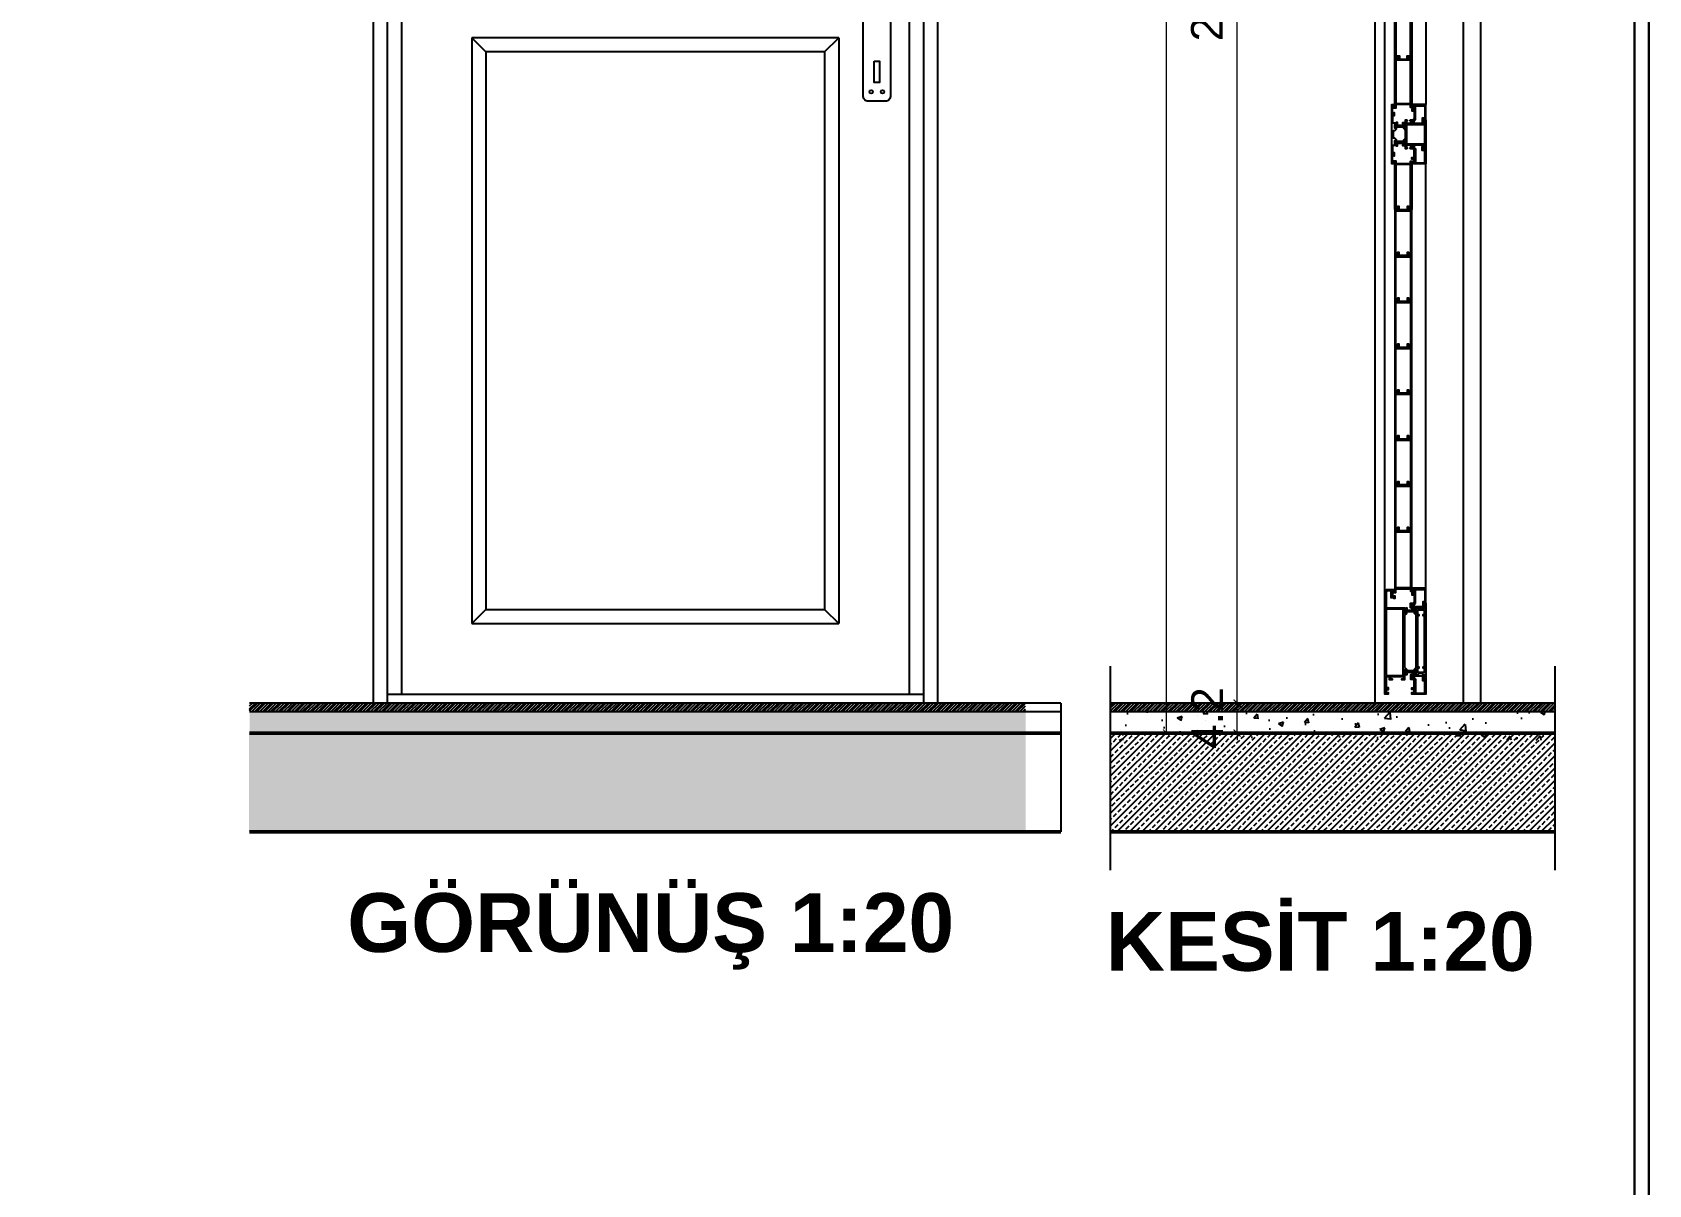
# Model space of a CAD drawing. Extents: x 386248 to 427517, y 4539405 to 4542296.
# Drawn here: x 415498 to 416071, y 4541520 to 4541928 of the extents above; entities that cross this region are included whole.
import ezdxf

# ---------------------------------------------------------------- set-up
doc = ezdxf.new("R2010")
doc.units = 0
for name, color, linetype, lineweight in [('DOGRAMA', 1, 'Continuous', 25), ('duvaar', 133, 'Continuous', 50), ('olculer', 21, 'Continuous', 20), ('YAZI', 7, 'Continuous', 25), ('YAZILAR', 1, 'Continuous', 30)]:
    doc.layers.add(name, color=color, linetype=linetype, lineweight=lineweight)
doc.layers.add('Tarama', color=7, linetype='Continuous')
doc.styles.add('PıNaR', font='')
doc.styles.get("Standard").update_dxf_attribs({"font": 'arial.ttf'})
doc.styles.get('PıNaR').set_extended_font_data('Times New Roman Tur')
pattern_1 = [(315, (496763.45454, 4548991.62657), (0.2209708691, 0.2209708691), []), (45, (496763.45454, 4548991.62657), (-0.2209708691, 0.2209708691), [])]

# ---------------------------------------------------------------- blocks, each defined once
blk = doc.blocks.new('_ArchTick')
at = {"color": 0, "linetype": 'ByBlock', "const_width": 0.15}
blk.add_lwpolyline([(-0.5, -0.5), (0.5, 0.5)], dxfattribs=at)

msp = doc.modelspace()

# ---------------------------------------------------------------- hatches: boundary and pattern name
at = {"layer": 'Tarama', "ltscale": 0.125}
h = msp.add_hatch(dxfattribs=at)
h.set_pattern_fill('ANSI37', color=256, scale=2.5, angle=270, style=0)
h.set_pattern_definition(pattern_1)
h.paths.add_polyline_path([(415984.259, 4541894.151), (415984.759, 4541893.862), (415984.884, 4541893.862), (415984.884, 4541895.151), (415984.759, 4541895.151), (415984.259, 4541894.862), (415981.759, 4541894.862), (415981.259, 4541895.151), (415981.134, 4541895.151), (415981.134, 4541893.862), (415981.259, 4541893.862), (415981.759, 4541894.151)])
h = msp.add_hatch(dxfattribs=at)
h.set_pattern_fill('ANSI37', color=256, scale=2.5, angle=270, style=0)
h.set_pattern_definition(pattern_1)
h.paths.add_polyline_path([(415984.259, 4541888.44), (415984.759, 4541888.151), (415984.884, 4541888.151), (415984.884, 4541889.44), (415984.759, 4541889.44), (415984.259, 4541889.151), (415981.759, 4541889.151), (415981.259, 4541889.44), (415981.134, 4541889.44), (415981.134, 4541888.151), (415981.259, 4541888.151), (415981.759, 4541888.44)])
h = msp.add_hatch(dxfattribs=at)
h.set_pattern_fill('ANSI37', color=256, scale=2.5, angle=270, style=0)
h.set_pattern_definition([(45, (206373.71498, 4572446.9493), (0.2209708691, -0.2209708691), []), (315, (206373.71498, 4572446.9493), (-0.2209708691, -0.2209708691), [])])
edge = h.paths.add_edge_path()
edge.add_line((415984.56, 4541722.261), (415984.56, 4541723.208))
edge.add_arc((415984.685, 4541723.208), 0.125, 65.95952, 180, ccw=False)
edge.add_line((415984.736, 4541723.322), (415985.213, 4541723.109))
edge.add_line((415985.213, 4541723.109), (415988.093, 4541723.109))
edge.add_line((415988.093, 4541723.109), (415988.093, 4541723.083))
edge.add_line((415988.093, 4541723.083), (415988.542, 4541723.283))
edge.add_arc((415988.593, 4541723.169), 0.125, 360, 114.04048, ccw=False)
edge.add_line((415988.718, 4541723.169), (415988.718, 4541722.253))
edge.add_arc((415988.593, 4541722.253), 0.125, 236.55311, 360, ccw=False)
edge.add_line((415988.524, 4541722.149), (415988.093, 4541722.434))
edge.add_line((415988.093, 4541722.434), (415985.213, 4541722.434))
edge.add_line((415985.213, 4541722.434), (415985.213, 4541722.46))
edge.add_line((415985.213, 4541722.46), (415984.754, 4541722.156))
edge.add_arc((415984.685, 4541722.261), 0.125, 180, 303.44689, ccw=False)
h = msp.add_hatch(dxfattribs=at)
h.set_pattern_fill('PLASTI', color=256, scale=0.3125, angle=45, style=0)
h.set_pattern_definition([(45, (382332.5923, 4658122.1558), (-1.40316502, 1.40316502), []), (45, (382332.417, 4658122.3312), (-1.40316502, 1.40316502), []), (45, (382332.2416, 4658122.5066), (-1.40316502, 1.40316502), []), (45, (382331.7154, 4658123.0327), (-1.40316502, 1.40316502), [])])
h.paths.add_polyline_path([(416037.779, 4541687.026), (416037.779, 4541690.151), (416013.732, 4541690.151), (415880.279, 4541690.151), (415880.279, 4541687.026)])
h.paths.add_polyline_path([(415901.792, 4541686.433), (415901.792, 4541717.886), (415917.004, 4541717.886), (415917.004, 4541686.433)], flags=9)
h = msp.add_hatch(dxfattribs=at)
h.set_pattern_fill('ANSI37', color=256, scale=2.5, angle=270, style=0)
h.set_pattern_definition([(45, (206373.71498, 4572436.91348), (0.2209708691, -0.2209708691), []), (315, (206373.71498, 4572436.91348), (-0.2209708691, -0.2209708691), [])])
edge = h.paths.add_edge_path()
edge.add_line((415984.56, 4541700.91), (415984.56, 4541701.857))
edge.add_arc((415984.685, 4541701.857), 0.125, 56.55311, 180, ccw=False)
edge.add_line((415984.754, 4541701.961), (415985.213, 4541701.658))
edge.add_line((415985.213, 4541701.658), (415988.093, 4541701.658))
edge.add_line((415988.093, 4541701.658), (415988.524, 4541701.942))
edge.add_arc((415988.593, 4541701.838), 0.125, 0, 123.44689, ccw=False)
edge.add_line((415988.718, 4541701.838), (415988.718, 4541700.922))
edge.add_arc((415988.593, 4541700.922), 0.125, 245.95952, 360, ccw=False)
edge.add_line((415988.542, 4541700.808), (415988.093, 4541701.008))
edge.add_line((415988.093, 4541701.008), (415985.213, 4541701.008))
edge.add_line((415985.213, 4541701.008), (415984.736, 4541700.795))
edge.add_arc((415984.685, 4541700.91), 0.125, 180, 294.04048, ccw=False)
h = msp.add_hatch(dxfattribs=at)
h.set_pattern_fill('PLASTI', color=256, scale=0.3125, angle=45, style=0)
h.set_pattern_definition([(45, (382449.4613, 4658122.1558), (-1.40316502, 1.40316502), []), (45, (382449.286, 4658122.3312), (-1.40316502, 1.40316502), []), (45, (382449.1105, 4658122.5066), (-1.40316502, 1.40316502), []), (45, (382448.5843, 4658123.0327), (-1.40316502, 1.40316502), [])])
h.paths.add_polyline_path([(415850.284, 4541687.026), (415850.284, 4541690.151), (415575.284, 4541690.151), (415575.284, 4541687.026)])
at = {"layer": 'Tarama'}
h = msp.add_hatch(dxfattribs=at)
h.set_pattern_fill('AR-CONC', color=256, scale=0.05, style=0)
h.set_pattern_definition([(50, (382449.461, 4658122.156), (9.10923345, -0.7969543), [0.9525, -10.4775]), (355, (382449.461, 4658122.156), (-1.7621413, 9.55283214), [0.762, -8.382]), (100.451, (382450.22, 4658122.089), (7.3471251, 8.7558344), [0.8095, -8.9045]), (46.1842, (382449.461, 4658124.696), (13.553952, -2.1021164), [1.42875, -15.71625]), (96.6356, (382450.591, 4658124.52), (11.8702117, 12.3712778), [1.21425, -13.35675]), (351.184, (382449.461, 4658124.696), (11.8702303, 12.3712559), [1.143, -12.573]), (21, (382450.731, 4658124.061), (7.580744, -5.11327593), [0.9525, -10.4775]), (326, (382450.731, 4658124.061), (3.0901014, 9.2093983), [0.762, -8.382]), (71.4514, (382451.363, 4658123.635), (10.67082454, 4.0961429), [0.8095, -8.9045]), (37.5, (382449.4613, 4658122.1558), (0.15443016, 4.22775194), [0, -8.2804, 0, -8.509, 0, -8.41375]), (7.5, (382449.4613, 4658122.1558), (3.34098313, 5.00902874), [0, -4.8514, 0, -8.0899, 0, -3.20675]), (327.5, (382446.6292, 4658122.1558), (6.77952976, -0.2864372), [0, -3.175, 0, -9.906, 0, -13.1445]), (317.5, (382445.359, 4658122.156), (7.40645907, 1.27132455), [0, -4.1275, 0, -6.5786, 0, -9.3345])])
h.paths.add_polyline_path([(415850.284, 4541679.526), (415850.284, 4541687.026), (415575.284, 4541687.026), (415575.284, 4541679.526)])
h = msp.add_hatch(dxfattribs=at)
h.set_pattern_fill('AR-CONC', color=256, scale=2.5, style=0)
h.set_pattern_definition([(50, (214688.534, 4463732.014), (17.9315046, -1.5688034), [1.875, -20.625]), (355, (214688.534, 4463732.014), (-3.4687833, 18.8048033), [1.5, -16.5]), (100.4514, (214690.029, 4463731.883), (14.4627345, 17.2359886), [1.5935047, -17.5285528]), (46.1842, (214688.534, 4463737.014), (26.6810262, -4.1379754), [2.8125, -30.9375]), (96.6356, (214690.758, 4463736.67), (23.3665676, 24.3529468), [2.3902572, -26.292825]), (351.1842, (214688.534, 4463737.014), (23.3665486, 24.352965), [2.25, -24.75]), (21, (214691.034, 4463735.764), (14.9226763, -10.0654723), [1.875, -20.625]), (326, (214691.034, 4463735.764), (6.0828833, 18.1287511), [1.5, -16.5]), (71.4514, (214692.278, 4463734.925), (21.0055657, 8.0632624), [1.5935047, -17.5285528]), (37.5, (214688.5344, 4463732.014), (0.30399638, 8.32234635), [0, -16.3, 0, -16.75, 0, -16.5625]), (7.5, (214688.534, 4463732.014), (6.57673844, 9.8602928), [0, -9.55, 0, -15.925, 0, -6.3125]), (327.5, (214682.9594, 4463732.014), (13.3455609, -0.5638718), [0, -6.25, 0, -19.5, 0, -25.875]), (317.5, (214680.459, 4463732.014), (14.57965423, 2.50262456), [0, -8.125, 0, -12.95, 0, -18.375])])
h.paths.add_polyline_path([(415907.523, 4541679.715), (415907.523, 4541689.337), (415922.735, 4541689.337), (415922.735, 4541679.715)], flags=9)
h.paths.add_polyline_path([(416037.779, 4541677.026), (416037.779, 4541687.026), (415880.279, 4541687.026), (415880.279, 4541677.026)])
h = msp.add_hatch(dxfattribs=at)
h.set_pattern_fill('ANSI33', color=256, scale=12.5, style=0)
h.set_pattern_definition([(45, (409619.6713, 4490710.2024), (-2.2097087, 2.2097087), []), (45, (409621.881, 4490710.2024), (-2.2097087, 2.2097087), [1.5625, -0.78125])])
h.paths.add_polyline_path([(415850.284, 4541644.526), (415850.284, 4541679.526), (415575.008, 4541679.526), (415575.008, 4541644.526)])
h = msp.add_hatch(dxfattribs=at)
h.set_pattern_fill('ANSI33', color=256, scale=12.5, style=0)
h.set_pattern_definition([(45, (214688.5344, 4463734.514), (-2.20970869, 2.20970869), []), (45, (214690.744, 4463734.514), (-2.20970869, 2.20970869), [1.5625, -0.78125])])
h.paths.add_polyline_path([(416037.779, 4541644.526), (416037.779, 4541679.526), (415880.279, 4541679.526), (415880.279, 4541644.526)])

# ---------------------------------------------------------------- linework, layer by layer
at = {"layer": 'DOGRAMA'}
for p, q in [((415619.034, 4542210.809, 62.5), (415619.034, 4541690.151, 62.5)), ((415819.034, 4542210.809, 62.5), (415819.034, 4541690.151, 62.5)), ((415624.034, 4542205.809, 62.5), (415624.034, 4541690.151, 62.5)), ((415629.034, 4542200.809, 62.5), (415629.034, 4541693.309, 62.5)), ((415809.034, 4542200.809, 62.5), (415809.034, 4541693.309, 62.5)), ((415814.034, 4542205.809, 62.5), (415814.034, 4541690.151, 62.5)), ((415974.029, 4542198.276, 62.5), (415974.029, 4541690.151, 62.5)), ((416011.529, 4542198.276, 62.5), (416011.529, 4541690.151, 62.5)), ((415977.587, 4541729.442, 62.5), (415977.587, 4542161.618, 62.5)), ((415992.134, 4542160.618, 62.5), (415992.134, 4541902.151, 62.5)), ((415654.034, 4541925.809, 62.5), (415654.034, 4541718.309, 62.5)), ((415659.034, 4541920.809, 62.5), (415654.034, 4541925.809, 62.5)), ((415784.034, 4541925.809, 62.5), (415654.034, 4541925.809, 62.5)), ((415779.034, 4541920.809, 62.5), (415784.034, 4541925.809, 62.5)), ((415784.034, 4541925.809, 62.5), (415784.034, 4541718.309, 62.5)), ((415659.034, 4541920.809, 62.5), (415659.034, 4541723.309, 62.5)), ((415779.034, 4541920.809, 62.5), (415659.034, 4541920.809, 62.5)), ((415779.034, 4541920.809, 62.5), (415779.034, 4541723.309, 62.5)), ((415992.134, 4541730.809, 62.5), (415992.134, 4541881.151, 62.5)), ((415659.034, 4541723.309, 62.5), (415654.034, 4541718.309, 62.5)), ((415659.034, 4541723.309, 62.5), (415779.034, 4541723.309, 62.5)), ((415779.034, 4541723.309, 62.5), (415784.034, 4541718.309, 62.5)), ((415654.034, 4541718.309, 62.5), (415784.034, 4541718.309, 62.5)), ((415880.279, 4541703.186, 62.5), (415880.279, 4541631.024, 62.5)), ((416037.779, 4541703.186, 62.5), (416037.779, 4541631.024, 62.5)), ((415624.034, 4541693.309, 62.5), (415814.034, 4541693.309, 62.5)), ((415862.784, 4541690.151, 62.5), (415862.784, 4541644.526, 62.5))]:
    msp.add_line(p, q, dxfattribs=at)
at = {"layer": 'DOGRAMA', "elevation": 62.5}
msp.add_lwpolyline([(415792.557, 4541937.389), (415792.557, 4541905.442, 0.4142136), (415794.557, 4541903.442), (415800.557, 4541903.442, 0.4142136), (415802.557, 4541905.442), (415802.557, 4541956.442, 0.4142136), (415800.557, 4541958.442), (415794.557, 4541958.442, 0.4142136), (415792.557, 4541956.442), (415792.557, 4541941.402)], format="xyb", dxfattribs=at)
for points in [[(415981.462, 4541934.151), (415981.462, 4541918.776), (415982.087, 4541918.776), (415982.087, 4541919.049), (415982.337, 4541919.049), (415982.337, 4541918.401), (415981.087, 4541918.401), (415981.087, 4541934.526)], [(415987.087, 4541934.526), (415987.087, 4541918.401), (415985.837, 4541918.401), (415985.837, 4541919.049), (415986.087, 4541919.049), (415986.087, 4541918.776), (415986.712, 4541918.776), (415986.712, 4541934.151)]]:
    msp.add_lwpolyline(points, dxfattribs=at)
for points in [[(415796.619, 4541917.511), (415798.494, 4541917.511), (415798.494, 4541910.011), (415796.619, 4541910.011)], [(415981.087, 4541918.276), (415982.337, 4541918.276), (415982.337, 4541919.049), (415982.087, 4541919.049), (415982.087, 4541919.424), (415982.712, 4541919.424), (415982.712, 4541918.276), (415985.462, 4541918.276), (415985.462, 4541919.424), (415986.087, 4541919.424), (415986.087, 4541919.049), (415985.837, 4541919.049), (415985.837, 4541918.276), (415987.087, 4541918.276), (415987.087, 4541902.151), (415987.087, 4541901.526), (415987.509, 4541901.526), (415987.509, 4541901.151), (415986.712, 4541901.151), (415986.712, 4541902.151), (415981.462, 4541902.151), (415981.462, 4541900.901), (415980.796, 4541900.901), (415980.796, 4541901.276), (415981.087, 4541901.276), (415981.087, 4541902.026)], [(415981.462, 4541917.901), (415981.462, 4541902.526), (415986.712, 4541902.526), (415986.712, 4541917.901)], [(415980.259, 4541898.963), (415980.259, 4541901.651), (415980.796, 4541901.651), (415980.796, 4541901.276), (415981.046, 4541901.276), (415981.046, 4541902.026), (415979.884, 4541902.026), (415979.884, 4541881.276), (415981.046, 4541881.276), (415981.046, 4541881.924), (415980.796, 4541881.924), (415980.796, 4541881.651), (415980.259, 4541881.651), (415980.259, 4541884.338), (415980.796, 4541884.338), (415980.796, 4541884.026), (415981.046, 4541884.026), (415981.046, 4541885.026), (415980.796, 4541885.026), (415980.796, 4541884.713), (415980.384, 4541884.713), (415980.384, 4541887.776), (415981.384, 4541887.776), (415981.634, 4541887.526), (415982.009, 4541887.526), (415982.009, 4541887.901), (415981.759, 4541888.151), (415981.759, 4541888.44), (415981.259, 4541888.151), (415981.134, 4541888.151), (415981.134, 4541889.44), (415981.259, 4541889.44), (415981.759, 4541889.151), (415981.759, 4541889.651), (415981.134, 4541890.276), (415980.634, 4541890.276), (415980.634, 4541893.026), (415981.134, 4541893.026), (415981.759, 4541893.651), (415981.759, 4541894.151), (415981.259, 4541893.862), (415981.134, 4541893.862), (415981.134, 4541895.151), (415981.259, 4541895.151), (415981.759, 4541894.862), (415981.759, 4541895.151), (415982.009, 4541895.401), (415982.009, 4541895.776), (415981.634, 4541895.776), (415981.384, 4541895.526), (415980.384, 4541895.526), (415980.384, 4541898.588), (415980.796, 4541898.588), (415980.796, 4541898.276), (415981.046, 4541898.276), (415981.046, 4541899.276), (415980.796, 4541899.276), (415980.796, 4541898.963)], [(415981.759, 4541894.151), (415981.259, 4541893.862), (415981.134, 4541893.862), (415981.134, 4541895.151), (415981.259, 4541895.151), (415981.759, 4541894.862), (415984.259, 4541894.862), (415984.759, 4541895.151), (415984.884, 4541895.151), (415984.884, 4541893.862), (415984.759, 4541893.862), (415984.259, 4541894.151)], [(415985.384, 4541895.151), (415991.634, 4541895.151), (415991.634, 4541888.151), (415985.384, 4541888.151)], [(415981.759, 4541888.44), (415981.259, 4541888.151), (415981.134, 4541888.151), (415981.134, 4541889.44), (415981.259, 4541889.44), (415981.759, 4541889.151), (415984.259, 4541889.151), (415984.759, 4541889.44), (415984.884, 4541889.44), (415984.884, 4541888.151), (415984.759, 4541888.151), (415984.259, 4541888.44)], [(415986.709, 4541880.96), (415981.459, 4541880.96), (415981.459, 4541865.41), (415982.084, 4541865.41), (415982.084, 4541865.684), (415982.334, 4541865.684), (415982.334, 4541865.035), (415981.084, 4541865.035), (415981.084, 4541881.335), (415981.084, 4541881.924), (415980.796, 4541881.924), (415980.796, 4541882.299), (415981.459, 4541882.299), (415981.459, 4541881.335), (415986.709, 4541881.335), (415986.709, 4541882.151), (415987.509, 4541882.151), (415987.509, 4541881.776), (415987.084, 4541881.776), (415987.084, 4541881.46), (415987.084, 4541865.035), (415985.834, 4541865.035), (415985.834, 4541865.684), (415986.084, 4541865.684), (415986.084, 4541865.41), (415986.709, 4541865.41)], [(415981.459, 4541864.535), (415986.709, 4541864.535), (415986.709, 4541849.16), (415986.084, 4541849.16), (415986.084, 4541849.434), (415985.834, 4541849.434), (415985.834, 4541848.785), (415987.084, 4541848.785), (415987.084, 4541864.91), (415985.834, 4541864.91), (415985.834, 4541865.684), (415986.084, 4541865.684), (415986.084, 4541866.059), (415985.459, 4541866.059), (415985.459, 4541864.91), (415982.709, 4541864.91), (415982.709, 4541866.059), (415982.084, 4541866.059), (415982.084, 4541865.684), (415982.334, 4541865.684), (415982.334, 4541864.91), (415981.084, 4541864.91), (415981.084, 4541848.785), (415982.334, 4541848.785), (415982.334, 4541849.434), (415982.084, 4541849.434), (415982.084, 4541849.16), (415981.459, 4541849.16)], [(415981.459, 4541848.285), (415986.709, 4541848.285), (415986.709, 4541832.91), (415986.084, 4541832.91), (415986.084, 4541833.184), (415985.834, 4541833.184), (415985.834, 4541832.535), (415987.084, 4541832.535), (415987.084, 4541848.66), (415985.834, 4541848.66), (415985.834, 4541849.434), (415986.084, 4541849.434), (415986.084, 4541849.809), (415985.459, 4541849.809), (415985.459, 4541848.66), (415982.709, 4541848.66), (415982.709, 4541849.809), (415982.084, 4541849.809), (415982.084, 4541849.434), (415982.334, 4541849.434), (415982.334, 4541848.66), (415981.084, 4541848.66), (415981.084, 4541832.535), (415982.334, 4541832.535), (415982.334, 4541833.184), (415982.084, 4541833.184), (415982.084, 4541832.91), (415981.459, 4541832.91)], [(415981.459, 4541832.035), (415986.709, 4541832.035), (415986.709, 4541816.66), (415986.084, 4541816.66), (415986.084, 4541816.934), (415985.834, 4541816.934), (415985.834, 4541816.285), (415987.084, 4541816.285), (415987.084, 4541832.41), (415985.834, 4541832.41), (415985.834, 4541833.184), (415986.084, 4541833.184), (415986.084, 4541833.559), (415985.459, 4541833.559), (415985.459, 4541832.41), (415982.709, 4541832.41), (415982.709, 4541833.559), (415982.084, 4541833.559), (415982.084, 4541833.184), (415982.334, 4541833.184), (415982.334, 4541832.41), (415981.084, 4541832.41), (415981.084, 4541816.285), (415982.334, 4541816.285), (415982.334, 4541816.934), (415982.084, 4541816.934), (415982.084, 4541816.66), (415981.459, 4541816.66)], [(415981.459, 4541815.785), (415986.709, 4541815.785), (415986.709, 4541800.41), (415986.084, 4541800.41), (415986.084, 4541800.684), (415985.834, 4541800.684), (415985.834, 4541800.035), (415987.084, 4541800.035), (415987.084, 4541816.16), (415985.834, 4541816.16), (415985.834, 4541816.934), (415986.084, 4541816.934), (415986.084, 4541817.309), (415985.459, 4541817.309), (415985.459, 4541816.16), (415982.709, 4541816.16), (415982.709, 4541817.309), (415982.084, 4541817.309), (415982.084, 4541816.934), (415982.334, 4541816.934), (415982.334, 4541816.16), (415981.084, 4541816.16), (415981.084, 4541800.035), (415982.334, 4541800.035), (415982.334, 4541800.684), (415982.084, 4541800.684), (415982.084, 4541800.41), (415981.459, 4541800.41)], [(415981.459, 4541799.535), (415986.709, 4541799.535), (415986.709, 4541784.16), (415986.084, 4541784.16), (415986.084, 4541784.434), (415985.834, 4541784.434), (415985.834, 4541783.785), (415987.084, 4541783.785), (415987.084, 4541799.91), (415985.834, 4541799.91), (415985.834, 4541800.684), (415986.084, 4541800.684), (415986.084, 4541801.059), (415985.459, 4541801.059), (415985.459, 4541799.91), (415982.709, 4541799.91), (415982.709, 4541801.059), (415982.084, 4541801.059), (415982.084, 4541800.684), (415982.334, 4541800.684), (415982.334, 4541799.91), (415981.084, 4541799.91), (415981.084, 4541783.785), (415982.334, 4541783.785), (415982.334, 4541784.434), (415982.084, 4541784.434), (415982.084, 4541784.16), (415981.459, 4541784.16)], [(415981.459, 4541783.285), (415986.709, 4541783.285), (415986.709, 4541767.91), (415986.084, 4541767.91), (415986.084, 4541768.184), (415985.834, 4541768.184), (415985.834, 4541767.535), (415987.084, 4541767.535), (415987.084, 4541783.66), (415985.834, 4541783.66), (415985.834, 4541784.434), (415986.084, 4541784.434), (415986.084, 4541784.809), (415985.459, 4541784.809), (415985.459, 4541783.66), (415982.709, 4541783.66), (415982.709, 4541784.809), (415982.084, 4541784.809), (415982.084, 4541784.434), (415982.334, 4541784.434), (415982.334, 4541783.66), (415981.084, 4541783.66), (415981.084, 4541767.535), (415982.334, 4541767.535), (415982.334, 4541768.184), (415982.084, 4541768.184), (415982.084, 4541767.91), (415981.459, 4541767.91)], [(415981.459, 4541767.035), (415986.709, 4541767.035), (415986.709, 4541751.66), (415986.084, 4541751.66), (415986.084, 4541751.934), (415985.834, 4541751.934), (415985.834, 4541751.285), (415987.084, 4541751.285), (415987.084, 4541767.41), (415985.834, 4541767.41), (415985.834, 4541768.184), (415986.084, 4541768.184), (415986.084, 4541768.559), (415985.459, 4541768.559), (415985.459, 4541767.41), (415982.709, 4541767.41), (415982.709, 4541768.559), (415982.084, 4541768.559), (415982.084, 4541768.184), (415982.334, 4541768.184), (415982.334, 4541767.41), (415981.084, 4541767.41), (415981.084, 4541751.285), (415982.334, 4541751.285), (415982.334, 4541751.934), (415982.084, 4541751.934), (415982.084, 4541751.66), (415981.459, 4541751.66)], [(415987.084, 4541751.16), (415985.834, 4541751.16), (415985.834, 4541751.934), (415986.084, 4541751.934), (415986.084, 4541752.309), (415985.459, 4541752.309), (415985.459, 4541751.16), (415982.709, 4541751.16), (415982.709, 4541752.309), (415982.084, 4541752.309), (415982.084, 4541751.934), (415982.334, 4541751.934), (415982.334, 4541751.16), (415981.084, 4541751.16), (415981.084, 4541730.66), (415981.084, 4541729.741), (415980.784, 4541729.741), (415980.784, 4541729.366), (415981.459, 4541729.366), (415981.459, 4541730.66), (415986.709, 4541730.66), (415986.709, 4541729.809), (415987.509, 4541729.809), (415987.509, 4541730.184), (415987.084, 4541730.184), (415987.084, 4541730.535)], [(415986.709, 4541750.785), (415986.709, 4541731.035), (415981.459, 4541731.035), (415981.459, 4541750.785)], [(415987.04, 4541724.358), (415990.265, 4541724.358), (415990.36, 4541724.263), (415990.455, 4541724.358), (415991.669, 4541724.358), (415991.669, 4541723.9), (415991.149, 4541723.9), (415990.976, 4541723.513), (415989.496, 4541723.513), (415989.323, 4541723.9), (415988.718, 4541723.9), (415987.63, 4541723.9), (415987.63, 4541723.189), (415987.237, 4541723.189), (415987.237, 4541723.9), (415986.692, 4541723.9), (415986.692, 4541725.529), (415987.58, 4541725.529), (415987.58, 4541725.059), (415987.04, 4541725.059)], [(415978.091, 4541699.986), (415984.125, 4541699.986), (415984.125, 4541723.387), (415978.091, 4541723.387)], [(415989.141, 4541717.077), (415989.141, 4541703.042), (415989.613, 4541703.042), (415989.613, 4541702.563), (415989.141, 4541702.563), (415989.141, 4541701.083), (415991.67, 4541701.083), (415991.67, 4541702.563), (415991.185, 4541702.563), (415991.185, 4541703.042), (415991.67, 4541703.042), (415991.67, 4541717.077), (415991.67, 4541721.076), (415991.185, 4541721.076), (415991.185, 4541721.554), (415991.67, 4541721.554), (415991.67, 4541723.035), (415989.141, 4541723.035), (415989.141, 4541721.554), (415989.613, 4541721.554), (415989.613, 4541721.076), (415989.141, 4541721.076)], [(415987.04, 4541699.759), (415990.265, 4541699.759), (415990.36, 4541699.854), (415990.455, 4541699.759), (415991.669, 4541699.759), (415991.669, 4541700.217), (415991.149, 4541700.217), (415990.976, 4541700.604), (415989.496, 4541700.604), (415989.323, 4541700.217), (415988.718, 4541700.217), (415987.63, 4541700.217), (415987.63, 4541700.929), (415987.237, 4541700.929), (415987.237, 4541700.217), (415986.692, 4541700.217), (415986.692, 4541698.588), (415987.58, 4541698.588), (415987.58, 4541699.059), (415987.04, 4541699.059)]]:
    msp.add_lwpolyline(points, close=True, dxfattribs=at)
for points in [[(415990.759, 4541896.088, 0.4142136), (415990.946, 4541895.901), (415990.981, 4541895.901, 0.3394543), (415991.162, 4541896.04), (415991.259, 4541896.401), (415991.134, 4541896.401), (415991.134, 4541897.026), (415991.759, 4541897.026), (415991.759, 4541896.901), (415992.134, 4541896.901), (415992.134, 4541902.151), (415987.134, 4541902.151), (415987.134, 4541901.526), (415987.509, 4541901.526), (415987.509, 4541901.776), (415988.009, 4541901.776), (415988.009, 4541900.276), (415987.509, 4541900.276), (415987.509, 4541900.526), (415987.134, 4541900.526), (415987.134, 4541899.901), (415988.009, 4541899.901), (415988.009, 4541896.901), (415987.634, 4541896.901), (415987.634, 4541896.401), (415987.384, 4541896.401), (415987.581, 4541895.665, 0.3394543), (415987.762, 4541895.526), (415987.821, 4541895.526, 0.4142136), (415988.009, 4541895.713), (415988.009, 4541896.526), (415988.134, 4541896.526, 0.4142136), (415988.384, 4541896.776), (415988.384, 4541901.776), (415991.759, 4541901.776), (415991.759, 4541897.401), (415990.759, 4541897.401)], [(415987.634, 4541886.776, -0.5239429), (415987.509, 4541886.526), (415986.759, 4541886.526, -0.4142136), (415986.509, 4541886.776), (415986.509, 4541886.901), (415986.759, 4541886.901), (415986.759, 4541887.776), (415985.259, 4541887.776), (415985.259, 4541886.901), (415985.509, 4541886.901), (415985.509, 4541886.776, -0.4142136), (415985.259, 4541886.526), (415984.884, 4541886.526), (415984.884, 4541887.776), (415984.634, 4541887.776), (415984.384, 4541887.526), (415984.009, 4541887.526), (415984.009, 4541887.901), (415984.259, 4541888.151), (415984.259, 4541888.44), (415984.759, 4541888.151), (415984.884, 4541888.151), (415984.884, 4541889.44), (415984.759, 4541889.44), (415984.259, 4541889.151), (415984.259, 4541889.651), (415984.884, 4541890.276), (415984.884, 4541893.026), (415984.259, 4541893.651), (415984.259, 4541894.151), (415984.759, 4541893.862), (415984.884, 4541893.862), (415984.884, 4541895.151), (415984.759, 4541895.151), (415984.259, 4541894.862), (415984.259, 4541895.151), (415984.009, 4541895.401), (415984.009, 4541895.776), (415984.384, 4541895.776), (415984.634, 4541895.526), (415984.884, 4541895.526), (415984.884, 4541896.776), (415985.259, 4541896.776, -0.4142136), (415985.509, 4541896.526), (415985.509, 4541896.401), (415985.259, 4541896.401), (415985.259, 4541895.526), (415986.759, 4541895.526), (415986.759, 4541896.401), (415986.509, 4541896.401), (415986.509, 4541896.526, -0.4142136), (415986.759, 4541896.776), (415987.384, 4541896.776, -0.4142136), (415987.634, 4541896.526), (415987.634, 4541896.401), (415987.259, 4541896.401), (415987.259, 4541895.526), (415991.634, 4541895.526), (415991.634, 4541896.401), (415991.134, 4541896.401), (415991.134, 4541896.526, -0.4142136), (415991.384, 4541896.776), (415992.134, 4541896.776), (415992.134, 4541886.526), (415991.52, 4541886.526, -0.4142136), (415991.27, 4541886.776), (415991.27, 4541886.901), (415991.634, 4541886.901), (415991.634, 4541887.776), (415987.259, 4541887.776), (415987.259, 4541886.901), (415987.634, 4541886.901)], [(415990.759, 4541887.213, -0.4142136), (415990.946, 4541887.401), (415990.981, 4541887.401, -0.3394543), (415991.162, 4541887.262), (415991.259, 4541886.901), (415991.134, 4541886.901), (415991.134, 4541886.276), (415991.759, 4541886.276), (415991.759, 4541886.401), (415992.134, 4541886.401), (415992.134, 4541881.151), (415987.134, 4541881.151), (415987.134, 4541881.776), (415987.509, 4541881.776), (415987.509, 4541881.526), (415988.009, 4541881.526), (415988.009, 4541883.026), (415987.509, 4541883.026), (415987.509, 4541882.776), (415987.134, 4541882.776), (415987.134, 4541883.401), (415988.009, 4541883.401), (415988.009, 4541886.401), (415987.634, 4541886.401), (415987.634, 4541886.901), (415987.384, 4541886.901), (415987.581, 4541887.637, -0.3394543), (415987.762, 4541887.776), (415987.821, 4541887.776, -0.4142136), (415988.009, 4541887.588), (415988.009, 4541886.776), (415988.134, 4541886.776, -0.4142136), (415988.384, 4541886.526), (415988.384, 4541881.526), (415991.759, 4541881.526), (415991.759, 4541885.901), (415990.759, 4541885.901)], [(415984.56, 4541702.842), (415985.213, 4541702.17), (415985.213, 4541701.658), (415984.56, 4541702.089), (415984.56, 4541700.717), (415985.213, 4541701.008), (415985.213, 4541700.778), (415985.425, 4541700.566), (415985.425, 4541700.184), (415985.1, 4541700.184), (415984.873, 4541700.41), (415984.56, 4541700.41), (415984.56, 4541698.402), (415983.646, 4541698.402), (415983.646, 4541698.795), (415984.258, 4541698.795), (415984.258, 4541699.479), (415979.594, 4541699.479), (415979.594, 4541698.795), (415980.165, 4541698.795), (415980.165, 4541698.402), (415979.226, 4541698.402), (415979.226, 4541699.479), (415978.091, 4541699.479), (415978.091, 4541695.41), (415978.472, 4541695.41), (415978.472, 4541695.724), (415978.762, 4541695.724), (415978.762, 4541694.869), (415978.472, 4541694.869), (415978.472, 4541695.045), (415978.091, 4541695.045), (415978.091, 4541693.648), (415978.472, 4541693.648), (415978.472, 4541693.9), (415978.762, 4541693.9), (415978.762, 4541693.309), (415977.587, 4541693.309), (415977.587, 4541729.442, -0.4142136), (415978.587, 4541730.442), (415981.05, 4541730.442), (415981.05, 4541729.741), (415980.784, 4541729.741), (415980.784, 4541729.911), (415980.784, 4541730.065), (415980.28, 4541730.065), (415980.28, 4541727.798), (415980.784, 4541727.798), (415980.784, 4541728.101), (415981.106, 4541728.101), (415981.106, 4541727.363), (415981.106, 4541727.174), (415980.784, 4541727.174), (415980.784, 4541727.416), (415979.796, 4541727.416), (415979.796, 4541729.968), (415978.591, 4541729.968, 0.4142136), (415978.091, 4541729.468), (415978.091, 4541723.891), (415984.56, 4541723.891), (415984.56, 4541723.707), (415984.873, 4541723.707), (415985.1, 4541723.934), (415985.425, 4541723.934), (415985.425, 4541723.552), (415985.213, 4541723.34), (415985.213, 4541723.109), (415984.56, 4541723.4), (415984.56, 4541722.028), (415985.213, 4541722.46), (415985.213, 4541721.948), (415984.56, 4541721.275)], [(415991.009, 4541724.746, 0.4142136), (415991.196, 4541724.559), (415991.231, 4541724.559, 0.3394543), (415991.412, 4541724.698), (415991.509, 4541725.059), (415991.384, 4541725.059), (415991.384, 4541725.684), (415991.759, 4541725.684), (415991.759, 4541725.559), (415992.134, 4541725.559), (415992.134, 4541730.809), (415987.134, 4541730.809), (415987.134, 4541730.184), (415987.509, 4541730.184), (415987.509, 4541730.434), (415988.009, 4541730.434), (415988.009, 4541728.934), (415987.509, 4541728.934), (415987.509, 4541729.184), (415987.134, 4541729.184), (415987.134, 4541728.559), (415988.009, 4541728.559), (415988.009, 4541725.559), (415987.634, 4541725.559), (415987.634, 4541725.059), (415987.384, 4541725.059), (415987.581, 4541724.573, 0.3394543), (415987.762, 4541724.434), (415987.821, 4541724.434, 0.4142136), (415988.009, 4541724.621), (415988.009, 4541725.184), (415988.134, 4541725.184, 0.4142136), (415988.384, 4541725.434), (415988.384, 4541730.434), (415991.759, 4541730.434), (415991.759, 4541726.059), (415991.009, 4541726.059)], [(415988.718, 4541700.217), (415988.718, 4541700.497), (415988.497, 4541700.497), (415988.217, 4541700.217), (415987.849, 4541700.217), (415987.849, 4541700.564), (415988.093, 4541700.808), (415988.093, 4541701.008), (415988.542, 4541700.808, 0.1576218), (415988.619, 4541700.8), (415988.718, 4541700.756), (415988.718, 4541702.096), (415988.093, 4541701.684), (415988.093, 4541702.217), (415988.718, 4541702.841), (415988.718, 4541717.077), (415988.718, 4541721.276), (415988.093, 4541721.901), (415988.093, 4541722.434), (415988.524, 4541722.149), (415988.718, 4541722.021), (415988.718, 4541723.362), (415988.093, 4541723.083), (415988.093, 4541723.109), (415988.093, 4541723.31), (415987.849, 4541723.554), (415987.849, 4541723.9), (415988.217, 4541723.9), (415988.497, 4541723.62), (415988.718, 4541723.62), (415988.718, 4541723.9), (415989.323, 4541723.9), (415989.496, 4541723.513), (415990.976, 4541723.513), (415991.149, 4541723.9), (415991.669, 4541723.9), (415991.783, 4541723.9), (415991.783, 4541725.059), (415991.435, 4541725.059), (415991.435, 4541725.529), (415992.134, 4541725.529), (415992.134, 4541717.077), (415992.134, 4541698.588), (415991.435, 4541698.588), (415991.435, 4541699.059), (415991.509, 4541699.059), (415991.783, 4541699.059), (415991.783, 4541700.217), (415991.149, 4541700.217), (415990.976, 4541700.604), (415989.496, 4541700.604), (415989.323, 4541700.217)], [(415984.56, 4541722.261), (415984.56, 4541723.208, -0.5431844), (415984.736, 4541723.322), (415985.213, 4541723.109), (415988.093, 4541723.109), (415988.093, 4541723.083), (415988.542, 4541723.283, -0.5431844), (415988.718, 4541723.169), (415988.718, 4541722.253, -0.5975807), (415988.524, 4541722.149), (415988.093, 4541722.434), (415985.213, 4541722.434), (415985.213, 4541722.46), (415984.754, 4541722.156, -0.5975807)], [(415984.56, 4541700.91), (415984.56, 4541701.857, -0.5975807), (415984.754, 4541701.961), (415985.213, 4541701.658), (415988.093, 4541701.658), (415988.524, 4541701.942, -0.5975807), (415988.718, 4541701.838), (415988.718, 4541700.922, -0.5431844), (415988.542, 4541700.808), (415988.093, 4541701.008), (415985.213, 4541701.008), (415984.736, 4541700.795, -0.5431844)], [(415991.009, 4541699.371, -0.4142136), (415991.196, 4541699.559), (415991.231, 4541699.559, -0.3394543), (415991.412, 4541699.42), (415991.509, 4541699.059), (415991.384, 4541699.059), (415991.384, 4541698.434), (415991.759, 4541698.434), (415991.759, 4541698.559), (415992.134, 4541698.559), (415992.134, 4541693.309), (415987.134, 4541693.309), (415987.134, 4541693.934), (415987.509, 4541693.934), (415987.509, 4541693.684), (415988.009, 4541693.684), (415988.009, 4541695.184), (415987.509, 4541695.184), (415987.509, 4541694.934), (415987.134, 4541694.934), (415987.134, 4541695.559), (415988.009, 4541695.559), (415988.009, 4541698.559), (415987.634, 4541698.559), (415987.634, 4541699.059), (415987.384, 4541699.059), (415987.581, 4541699.545, -0.3394543), (415987.762, 4541699.684), (415987.821, 4541699.684, -0.4142136), (415988.009, 4541699.496), (415988.009, 4541698.934), (415988.134, 4541698.934, -0.4142136), (415988.384, 4541698.684), (415988.384, 4541693.684), (415991.759, 4541693.684), (415991.759, 4541698.059), (415991.009, 4541698.059)]]:
    msp.add_lwpolyline(points, format="xyb", close=True, dxfattribs=at)
at = {"layer": 'DOGRAMA'}
for centre in [(415795.557, 4541906.698, 62.5), (415799.557, 4541906.698, 62.5)]:
    msp.add_circle(centre, 0.625, dxfattribs=at)
at = {"layer": 'duvaar'}
for p, q in [((415575.284, 4541679.526, 62.5), (415862.784, 4541679.526, 62.5)), ((415880.279, 4541679.526, 62.5), (416037.779, 4541679.526, 62.5)), ((415575.284, 4541644.526, 62.5), (415862.784, 4541644.526, 62.5)), ((415880.279, 4541644.526, 62.5), (416037.779, 4541644.526, 62.5))]:
    msp.add_line(p, q, dxfattribs=at)
at = {"layer": 'olculer'}
for p, q in [((415900.235, 4541679.526, 62.5), (415900.235, 4542204.526, 62.5)), ((415925.235, 4541690.151, 62.5), (415925.235, 4542198.276, 62.5)), ((415925.235, 4541690.151, 62.5), (415925.235, 4541692.651, 62.5)), ((415947.735, 4541690.151, 62.5), (415922.735, 4541690.151, 62.5)), ((415947.735, 4541690.151, 62.5), (415922.735, 4541690.151, 62.5)), ((415925.235, 4541679.526, 62.5), (415925.235, 4541690.151, 62.5)), ((415922.735, 4541679.526, 62.5), (415897.735, 4541679.526, 62.5)), ((415947.735, 4541679.526, 62.5), (415922.735, 4541679.526, 62.5)), ((415925.235, 4541679.526, 62.5), (415925.235, 4541677.026, 62.5))]:
    msp.add_line(p, q, dxfattribs=at)
at = {"layer": 'Tarama', "ltscale": 0.125}
msp.add_line((416005.279, 4542198.276, 62.5), (416005.279, 4541690.151, 62.5), dxfattribs=at)
at = {"layer": 'Tarama', "ltscale": 0.01}
for p, q in [((415862.784, 4541690.151, 62.5), (415575.284, 4541690.151, 62.5)), ((415862.784, 4541687.026, 62.5), (415575.284, 4541687.026, 62.5)), ((416037.779, 4541690.151, 62.5), (415880.279, 4541690.151, 62.5)), ((416037.779, 4541687.026, 62.5), (415880.279, 4541687.026, 62.5))]:
    msp.add_line(p, q, dxfattribs=at)
at = {"layer": 'YAZILAR', "color": 133, "ltscale": 5}
for points in [[(414241.928, 4542285.7), (416071.074, 4542285.7), (416071.074, 4539411.988), (414241.928, 4539411.988)], [(414246.928, 4542280.7), (416066.074, 4542280.7), (416066.074, 4539416.988), (414246.928, 4539416.988)]]:
    msp.add_lwpolyline(points, close=True, dxfattribs=at)

# ---------------------------------------------------------------- block references
at = {"layer": 'olculer', "xscale": 2.5, "yscale": 2.5, "zscale": 2.5}
for p, rotation in [((415925.235, 4541690.151, 62.5), 269.9999999998648), ((415925.235, 4541690.151, 62.5), 269.9999999998648), ((415900.235, 4541679.526, 62.5), 269.9999999998648), ((415925.235, 4541679.526, 62.5), 89.99999999986485)]:
    msp.add_blockref('_ArchTick', p, dxfattribs=dict(at, rotation=rotation))

# ---------------------------------------------------------------- texts
at = {"layer": 'olculer', "char_height": 11.25, "attachment_point": 5, "rotation": 90}
for s, insert in [('\\A1;203.2', (415914.61, 4541944.213, 62.5)), ('\\A1;4.2', (415914.61, 4541684.838, 62.5))]:
    msp.add_mtext(s, dxfattribs=dict(at, insert=insert))
at = {"layer": 'YAZI', "char_height": 20.8325, "width": 4383.475, "attachment_point": 1, "style": 'PıNaR'}
for s, insert in [('\\fArial Tur|b1|i0|c162|p34;GÖRÜNÜŞ\\fArial|b1|i0|c162|p34; 1:20', (415609.88, 4541622.817, 62.5)), ('\\fArial Tur|b1|i0|c162|p34;KESİT\\fArial|b1|i0|c162|p34; 1:20', (415878.668, 4541616.162, 62.5))]:
    msp.add_mtext(s, dxfattribs=dict(at, insert=insert))

doc.saveas('drawing.dxf')
